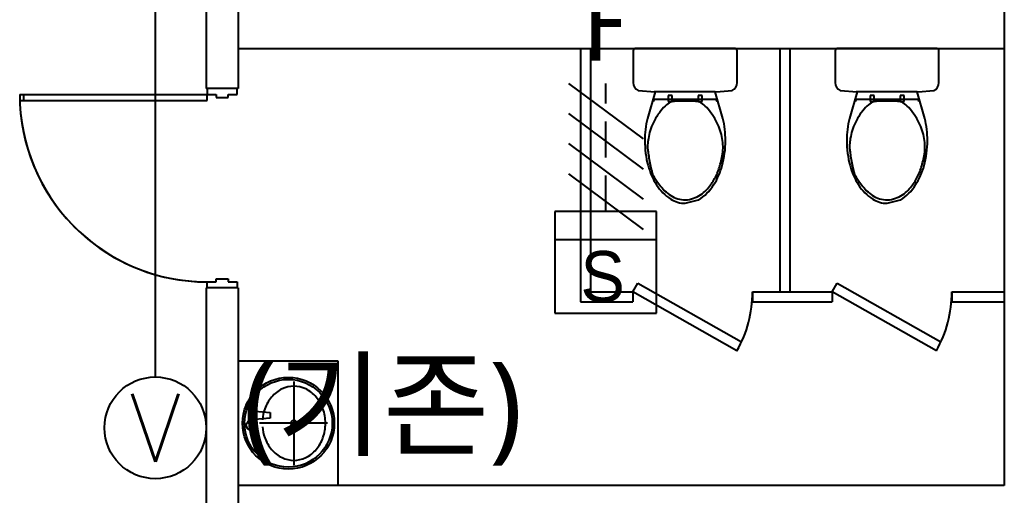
# Model space of a CAD drawing. Header units: millimetres. Extents: x 1710 to 94914, y 1329 to 63037.
# Drawn here: x 61846 to 66781, y 24604 to 26989 of the extents above; entities that cross this region are included whole.
import ezdxf
from ezdxf.enums import TextEntityAlignment as Align

# ---------------------------------------------------------------- set-up
doc = ezdxf.new("R2010")
doc.units = ezdxf.units.MM
doc.header["$LTSCALE"] = 120
doc.linetypes.add('HIDDENX2', pattern=[0.75, 0.5, -0.25])
for name, color, linetype in [('ARCH', 9, 'Continuous'), ('DET', 2, 'Continuous'), ('DET-S', 2, 'Continuous'), ('fire', 2, 'Continuous'), ('fire-l', 4, 'Continuous'), ('STROBE', 1, 'Continuous'), ('strobe-l', 4, 'Continuous')]:
    doc.layers.add(name, color=color, linetype=linetype)
doc.styles.add('ghs', font='')
doc.styles.get("Standard").update_dxf_attribs({"font": 'SIMPLEX.shx'})
doc.styles.add('SUKWOO', font='malgun.ttf')
doc.styles.add('돋움', font='')
doc.styles.get('ghs').set_extended_font_data('Dotum')
doc.styles.get('돋움').set_extended_font_data('DotumChe')

# ---------------------------------------------------------------- blocks, each defined once
blk = doc.blocks.new('e-01')
at = {"layer": 'DET'}
for p, q in [((1.5, 1.5), (-1.5, 1.5)), ((-1.5, 1.5), (-1.5, -1.5)), ((1.5, -1.5), (1.5, 1.5)), ((1.5, 0.66), (-1.5, 0.66))]:
    blk.add_line(p, q, dxfattribs=at)
at = {"layer": 'DET-S'}
blk.add_line((-1.5, -1.5), (1.5, -1.5), dxfattribs=at)
at = {"layer": 'DET', "color": 1, "style": 'ghs'}
blk.add_text('S', height=1.5, dxfattribs=at).set_placement((-0.745, -1.172))
blk = doc.blocks.new('01')
at = {"layer": 'fire'}
for p, q in [((-0.079, 1.25), (-1.937, -1.25)), ((0.929, 1.25), (-0.929, -1.25)), ((1.937, 1.25), (0.079, -1.25)), ((2.944, 1.25), (1.087, -1.25))]:
    blk.add_line(p, q, dxfattribs=at)
blk = doc.blocks.new('e-07')
at = {"layer": 'fire'}
blk.add_circle((0, 1.5), 1.5, dxfattribs=at)
at = {"layer": 'STROBE'}
blk.add_line((0, 3), (0, 2.99), dxfattribs=at)
at = {"layer": 'fire', "color": 1}
blk.add_text('V', height=2, dxfattribs=at).set_placement((0, 1.5), align=Align.MIDDLE)

msp = doc.modelspace()

# ---------------------------------------------------------------- linework, layer by layer
at = {"layer": 'ARCH', "color": 9}
for p, q in [((66781.3, 28694.2, 0), (66781.3, 24654.2, 0)), ((62781.3, 27934.2, 0), (62781.3, 26644.2, 0)), ((62941.3, 27934.2, 0), (62941.3, 26644.2, 0)), ((62941.3, 26844.2, 0), (66781.3, 26844.2, 0)), ((64657, 26844.2, 0), (64657, 25574.2, 0)), ((64707, 26844.2, 0), (64707, 25624.2, 0)), ((64921.7, 26834.2, 0), (64921.7, 26674.2, 0)), ((65431.7, 26844.2, 0), (64931.7, 26844.2, 0)), ((65441.7, 26674.2, 0), (65441.7, 26834.2, 0)), ((65656.3, 26844.2, 0), (65656.3, 25624.2, 0)), ((65706.3, 26844.2, 0), (65706.3, 25624.2, 0)), ((65933.8, 26834.2, 0), (65933.8, 26674.2, 0)), ((66443.8, 26844.2, 0), (65943.8, 26844.2, 0)), ((66453.8, 26674.2, 0), (66453.8, 26834.2, 0)), ((61846.3, 26614.2, 0), (62786.3, 26614.2, 0)), ((61846.3, 26614.2, 0), (62786.3, 26614.2, 0)), ((61866.3, 26584.2, 0), (61866.3, 26614.2, 0)), ((61866.3, 26584.2, 0), (61866.3, 26614.2, 0)), ((62941.3, 26644.2, 0), (62781.3, 26644.2, 0)), ((62936.3, 26644.2, 0), (62786.3, 26644.2, 0)), ((62786.3, 26644.2, 0), (62786.3, 26614.2, 0)), ((62936.3, 26644.2, 0), (62786.3, 26644.2, 0)), ((62786.3, 26644.2, 0), (62786.3, 26614.2, 0)), ((62786.3, 26584.2, 0), (62786.3, 26614.2, 0)), ((62786.3, 26614.2, 0), (62831.3, 26614.2, 0)), ((62786.3, 26614.2, 0), (62831.3, 26614.2, 0)), ((62831.3, 26614.2, 0), (62831.3, 26599.2, 0)), ((62831.3, 26614.2, 0), (62831.3, 26599.2, 0)), ((62891.3, 26599.2, 0), (62891.3, 26614.2, 0)), ((62891.3, 26614.2, 0), (62936.3, 26614.2, 0)), ((62891.3, 26599.2, 0), (62891.3, 26614.2, 0)), ((62891.3, 26614.2, 0), (62936.3, 26614.2, 0)), ((62936.3, 26614.2, 0), (62936.3, 26644.2, 0)), ((62936.3, 26614.2, 0), (62936.3, 26644.2, 0)), ((64946.7, 26634.2, 0), (65031.4, 26626.8, 0)), ((65031.4, 26626.8, 0), (64992.4, 26494.6, 0)), ((65331.9, 26626.8, 0), (65026.5, 26627.2, 0)), ((65026.5, 26627.2, 0), (65031.4, 26626.8, 0)), ((65116.7, 26609.2, 0), (65096.7, 26609.2, 0)), ((65096.7, 26609.2, 0), (65096.7, 26579.2, 0)), ((65116.7, 26579.2, 0), (65116.7, 26609.2, 0)), ((65266.7, 26609.2, 0), (65246.7, 26609.2, 0)), ((65246.7, 26609.2, 0), (65246.7, 26579.2, 0)), ((65266.7, 26579.2, 0), (65266.7, 26609.2, 0)), ((65331.9, 26626.8, 0), (65336.8, 26627.2, 0)), ((65370.9, 26494.5, 0), (65331.9, 26626.8, 0)), ((65336.8, 26627.2, 0), (65416.7, 26634.2, 0)), ((65958.8, 26634.2, 0), (66043.6, 26626.8, 0)), ((66043.6, 26626.8, 0), (66004.6, 26494.6, 0)), ((66344.1, 26626.8, 0), (66038.7, 26627.2, 0)), ((66038.7, 26627.2, 0), (66043.6, 26626.8, 0)), ((66128.8, 26609.2, 0), (66108.8, 26609.2, 0)), ((66108.8, 26609.2, 0), (66108.8, 26579.2, 0)), ((66128.8, 26579.2, 0), (66128.8, 26609.2, 0)), ((66278.8, 26609.2, 0), (66258.8, 26609.2, 0)), ((66258.8, 26609.2, 0), (66258.8, 26579.2, 0)), ((66278.8, 26579.2, 0), (66278.8, 26609.2, 0)), ((66344.1, 26626.8, 0), (66349, 26627.2, 0)), ((66383.1, 26494.5, 0), (66344.1, 26626.8, 0)), ((66349, 26627.2, 0), (66428.8, 26634.2, 0)), ((61846.3, 26584.2, 0), (62786.3, 26584.2, 0)), ((61846.3, 26584.2, 0), (62786.3, 26584.2, 0)), ((62831.3, 26599.2, 0), (62891.3, 26599.2, 0)), ((62831.3, 26599.2, 0), (62891.3, 26599.2, 0)), ((65331.7, 26589.2, 0), (65031.7, 26589.2, 0)), ((65080.8, 26556.2, 0), (65073.6, 26549, 0)), ((65087.9, 26562.6, 0), (65080.8, 26556.2, 0)), ((65094.8, 26567.9, 0), (65087.9, 26562.6, 0)), ((65101.4, 26572, 0), (65094.8, 26567.9, 0)), ((65096.7, 26579.2, 0), (65116.7, 26579.2, 0)), ((65107.9, 26575.2, 0), (65101.4, 26572, 0)), ((65114.3, 26577.4, 0), (65107.9, 26575.2, 0)), ((65120.7, 26578.9, 0), (65114.3, 26577.4, 0)), ((65127.2, 26579.8, 0), (65120.7, 26578.9, 0)), ((65133.9, 26580.3, 0), (65127.2, 26579.8, 0)), ((65140.9, 26580.5, 0), (65133.9, 26580.3, 0)), ((65148.3, 26580.5, 0), (65140.9, 26580.5, 0)), ((65156.1, 26580.5, 0), (65148.3, 26580.5, 0)), ((65164.4, 26580.5, 0), (65156.1, 26580.5, 0)), ((65172.9, 26580.5, 0), (65164.4, 26580.5, 0)), ((65181.5, 26580.5, 0), (65172.9, 26580.5, 0)), ((65190.1, 26580.5, 0), (65181.5, 26580.5, 0)), ((65198.6, 26580.5, 0), (65190.1, 26580.5, 0)), ((65206.8, 26580.5, 0), (65198.6, 26580.5, 0)), ((65214.7, 26580.5, 0), (65206.8, 26580.5, 0)), ((65222.2, 26580.5, 0), (65214.7, 26580.5, 0)), ((65229.2, 26580.3, 0), (65222.2, 26580.5, 0)), ((65236, 26579.8, 0), (65229.2, 26580.3, 0)), ((65242.5, 26578.9, 0), (65236, 26579.8, 0)), ((65249, 26577.4, 0), (65242.5, 26578.9, 0)), ((65246.7, 26579.2, 0), (65266.7, 26579.2, 0)), ((65255.4, 26575.2, 0), (65249, 26577.4, 0)), ((65261.9, 26572, 0), (65255.4, 26575.2, 0)), ((65268.6, 26567.9, 0), (65261.9, 26572, 0)), ((65275.5, 26562.6, 0), (65268.6, 26567.9, 0)), ((65282.6, 26556.2, 0), (65275.5, 26562.6, 0)), ((65289.8, 26549, 0), (65282.6, 26556.2, 0)), ((66343.8, 26589.2, 0), (66043.8, 26589.2, 0)), ((66093, 26556.2, 0), (66085.8, 26549, 0)), ((66100.1, 26562.6, 0), (66093, 26556.2, 0)), ((66107, 26567.9, 0), (66100.1, 26562.6, 0)), ((66113.6, 26572, 0), (66107, 26567.9, 0)), ((66108.8, 26579.2, 0), (66128.8, 26579.2, 0)), ((66120.1, 26575.2, 0), (66113.6, 26572, 0)), ((66126.5, 26577.4, 0), (66120.1, 26575.2, 0)), ((66132.9, 26578.9, 0), (66126.5, 26577.4, 0)), ((66139.3, 26579.8, 0), (66132.9, 26578.9, 0)), ((66146.1, 26580.3, 0), (66139.3, 26579.8, 0)), ((66153.1, 26580.5, 0), (66146.1, 26580.3, 0)), ((66160.5, 26580.5, 0), (66153.1, 26580.5, 0)), ((66168.3, 26580.5, 0), (66160.5, 26580.5, 0)), ((66176.6, 26580.5, 0), (66168.3, 26580.5, 0)), ((66185, 26580.5, 0), (66176.6, 26580.5, 0)), ((66193.7, 26580.5, 0), (66185, 26580.5, 0)), ((66202.3, 26580.5, 0), (66193.7, 26580.5, 0)), ((66210.8, 26580.5, 0), (66202.3, 26580.5, 0)), ((66219, 26580.5, 0), (66210.8, 26580.5, 0)), ((66226.9, 26580.5, 0), (66219, 26580.5, 0)), ((66234.4, 26580.5, 0), (66226.9, 26580.5, 0)), ((66241.4, 26580.3, 0), (66234.4, 26580.5, 0)), ((66248.2, 26579.8, 0), (66241.4, 26580.3, 0)), ((66254.7, 26578.9, 0), (66248.2, 26579.8, 0)), ((66261.2, 26577.4, 0), (66254.7, 26578.9, 0)), ((66258.8, 26579.2, 0), (66278.8, 26579.2, 0)), ((66267.6, 26575.2, 0), (66261.2, 26577.4, 0)), ((66274.1, 26572, 0), (66267.6, 26575.2, 0)), ((66280.8, 26567.9, 0), (66274.1, 26572, 0)), ((66287.7, 26562.6, 0), (66280.8, 26567.9, 0)), ((66294.8, 26556.2, 0), (66287.7, 26562.6, 0)), ((66302, 26549, 0), (66294.8, 26556.2, 0)), ((65039.3, 26503.7, 0), (65033.3, 26493.8, 0)), ((65045.6, 26513.5, 0), (65039.3, 26503.7, 0)), ((65052.4, 26523.1, 0), (65045.6, 26513.5, 0)), ((65059.3, 26532.3, 0), (65052.4, 26523.1, 0)), ((65066.4, 26540.9, 0), (65059.3, 26532.3, 0)), ((65073.6, 26549, 0), (65066.4, 26540.9, 0)), ((65297, 26540.9, 0), (65289.8, 26549, 0)), ((65304.2, 26532.3, 0), (65297, 26540.9, 0)), ((65311.1, 26523.1, 0), (65304.2, 26532.3, 0)), ((65317.9, 26513.5, 0), (65311.1, 26523.1, 0)), ((65324.2, 26503.7, 0), (65317.9, 26513.5, 0)), ((65330.2, 26493.8, 0), (65324.2, 26503.7, 0)), ((66051.4, 26503.7, 0), (66045.5, 26493.8, 0)), ((66057.8, 26513.5, 0), (66051.4, 26503.7, 0)), ((66064.5, 26523.1, 0), (66057.8, 26513.5, 0)), ((66071.5, 26532.3, 0), (66064.5, 26523.1, 0)), ((66078.6, 26540.9, 0), (66071.5, 26532.3, 0)), ((66085.8, 26549, 0), (66078.6, 26540.9, 0)), ((66309.2, 26540.9, 0), (66302, 26549, 0)), ((66316.4, 26532.3, 0), (66309.2, 26540.9, 0)), ((66323.3, 26523.1, 0), (66316.4, 26532.3, 0)), ((66330.1, 26513.5, 0), (66323.3, 26523.1, 0)), ((66336.4, 26503.7, 0), (66330.1, 26513.5, 0)), ((66342.4, 26493.8, 0), (66336.4, 26503.7, 0)), ((65013.7, 26453.5, 0), (65009.9, 26443.3, 0)), ((65017.9, 26463.6, 0), (65013.7, 26453.5, 0)), ((65022.6, 26473.7, 0), (65017.9, 26463.6, 0)), ((65027.7, 26483.8, 0), (65022.6, 26473.7, 0)), ((65033.3, 26493.8, 0), (65027.7, 26483.8, 0)), ((65335.8, 26483.8, 0), (65330.2, 26493.8, 0)), ((65340.9, 26473.8, 0), (65335.8, 26483.8, 0)), ((65345.6, 26463.7, 0), (65340.9, 26473.8, 0)), ((65350, 26453.5, 0), (65345.6, 26463.7, 0)), ((65353.9, 26443.4, 0), (65350, 26453.5, 0)), ((66025.9, 26453.5, 0), (66022.1, 26443.3, 0)), ((66030.1, 26463.6, 0), (66025.9, 26453.5, 0)), ((66034.8, 26473.7, 0), (66030.1, 26463.6, 0)), ((66039.9, 26483.8, 0), (66034.8, 26473.7, 0)), ((66045.5, 26493.8, 0), (66039.9, 26483.8, 0)), ((66348, 26483.8, 0), (66342.4, 26493.8, 0)), ((66353.1, 26473.8, 0), (66348, 26483.8, 0)), ((66357.8, 26463.7, 0), (66353.1, 26473.8, 0)), ((66362.2, 26453.5, 0), (66357.8, 26463.7, 0)), ((66366.1, 26443.4, 0), (66362.2, 26453.5, 0)), ((64999.1, 26403.3, 0), (64997.4, 26393.8, 0)), ((65001.2, 26413.1, 0), (64999.1, 26403.3, 0)), ((65003.6, 26423.1, 0), (65001.2, 26413.1, 0)), ((65006.5, 26433.2, 0), (65003.6, 26423.1, 0)), ((65009.9, 26443.3, 0), (65006.5, 26433.2, 0)), ((65357.4, 26433.2, 0), (65353.9, 26443.4, 0)), ((65360.6, 26423.1, 0), (65357.4, 26433.2, 0)), ((65363.3, 26413, 0), (65360.6, 26423.1, 0)), ((65365.7, 26403, 0), (65363.3, 26413, 0)), ((65367.7, 26393, 0), (65365.7, 26403, 0)), ((66011.3, 26403.3, 0), (66009.6, 26393.8, 0)), ((66013.3, 26413.1, 0), (66011.3, 26403.3, 0)), ((66015.8, 26423.1, 0), (66013.3, 26413.1, 0)), ((66018.7, 26433.2, 0), (66015.8, 26423.1, 0)), ((66022.1, 26443.3, 0), (66018.7, 26433.2, 0)), ((66369.6, 26433.2, 0), (66366.1, 26443.4, 0)), ((66372.8, 26423.1, 0), (66369.6, 26433.2, 0)), ((66375.5, 26413, 0), (66372.8, 26423.1, 0)), ((66377.9, 26403, 0), (66375.5, 26413, 0)), ((66379.9, 26393, 0), (66377.9, 26403, 0)), ((64993.2, 26352.9, 0), (64993.1, 26349.7, 0)), ((64993.4, 26357.2, 0), (64993.2, 26352.9, 0)), ((64993.7, 26362.6, 0), (64993.4, 26357.2, 0)), ((64994.3, 26369.1, 0), (64993.7, 26362.6, 0)), ((64995.1, 26376.6, 0), (64994.3, 26369.1, 0)), ((64996.1, 26384.9, 0), (64995.1, 26376.6, 0)), ((64997.4, 26393.8, 0), (64996.1, 26384.9, 0)), ((65369.3, 26383.1, 0), (65367.7, 26393, 0)), ((65370.4, 26373.3, 0), (65369.3, 26383.1, 0)), ((65371.2, 26363.5, 0), (65370.4, 26373.3, 0)), ((65371.6, 26353.8, 0), (65371.2, 26363.5, 0)), ((65371.5, 26344.3, 0), (65371.6, 26353.8, 0)), ((66005.4, 26352.9, 0), (66005.3, 26349.7, 0)), ((66005.6, 26357.2, 0), (66005.4, 26352.9, 0)), ((66005.9, 26362.6, 0), (66005.6, 26357.2, 0)), ((66006.5, 26369.1, 0), (66005.9, 26362.6, 0)), ((66007.3, 26376.6, 0), (66006.5, 26369.1, 0)), ((66008.3, 26384.9, 0), (66007.3, 26376.6, 0)), ((66009.6, 26393.8, 0), (66008.3, 26384.9, 0)), ((66381.5, 26383.1, 0), (66379.9, 26393, 0)), ((66382.6, 26373.3, 0), (66381.5, 26383.1, 0)), ((66383.4, 26363.5, 0), (66382.6, 26373.3, 0)), ((66383.7, 26353.8, 0), (66383.4, 26363.5, 0)), ((66383.7, 26344.3, 0), (66383.7, 26353.8, 0)), ((64993.1, 26349.7, 0), (64993.2, 26347, 0)), ((64993.2, 26347, 0), (64993.4, 26344.7, 0)), ((64993.4, 26344.7, 0), (64993.7, 26342.4, 0)), ((64993.7, 26342.4, 0), (64994.2, 26339.7, 0)), ((64994.2, 26339.7, 0), (64994.7, 26336.5, 0)), ((64994.7, 26336.5, 0), (64995.4, 26332.2, 0)), ((64995.4, 26332.2, 0), (64996.1, 26326.8, 0)), ((64996.1, 26326.8, 0), (64997, 26320.4, 0)), ((64997, 26320.4, 0), (64998, 26313.1, 0)), ((64998, 26313.1, 0), (64999.1, 26305.1, 0)), ((64999.1, 26305.1, 0), (65000.2, 26296.7, 0)), ((65365.8, 26298.3, 0), (65367.5, 26307.2, 0)), ((65367.5, 26307.2, 0), (65369, 26316.2, 0)), ((65369, 26316.2, 0), (65370.2, 26325.4, 0)), ((65370.2, 26325.4, 0), (65371, 26334.8, 0)), ((65371, 26334.8, 0), (65371.5, 26344.3, 0)), ((66005.3, 26349.7, 0), (66005.4, 26347, 0)), ((66005.4, 26347, 0), (66005.6, 26344.7, 0)), ((66005.6, 26344.7, 0), (66005.9, 26342.4, 0)), ((66005.9, 26342.4, 0), (66006.3, 26339.7, 0)), ((66006.3, 26339.7, 0), (66006.9, 26336.5, 0)), ((66006.9, 26336.5, 0), (66007.6, 26332.2, 0)), ((66007.6, 26332.2, 0), (66008.3, 26326.8, 0)), ((66008.3, 26326.8, 0), (66009.2, 26320.4, 0)), ((66009.2, 26320.4, 0), (66010.2, 26313.1, 0)), ((66010.2, 26313.1, 0), (66011.2, 26305.1, 0)), ((66011.2, 26305.1, 0), (66012.4, 26296.7, 0)), ((66378, 26298.3, 0), (66379.7, 26307.2, 0)), ((66379.7, 26307.2, 0), (66381.2, 26316.2, 0)), ((66381.2, 26316.2, 0), (66382.3, 26325.4, 0)), ((66382.3, 26325.4, 0), (66383.2, 26334.8, 0)), ((66383.2, 26334.8, 0), (66383.7, 26344.3, 0)), ((65000.2, 26296.7, 0), (65001.5, 26288, 0)), ((65001.5, 26288, 0), (65002.9, 26279.3, 0)), ((65002.9, 26279.3, 0), (65004.4, 26270.7, 0)), ((65004.4, 26270.7, 0), (65006, 26262.5, 0)), ((65006, 26262.5, 0), (65007.6, 26254.7, 0)), ((65007.6, 26254.7, 0), (65009.3, 26247.4, 0)), ((65353.1, 26249.1, 0), (65355.4, 26256.8, 0)), ((65355.4, 26256.8, 0), (65357.7, 26264.6, 0)), ((65357.7, 26264.6, 0), (65359.8, 26272.7, 0)), ((65359.8, 26272.7, 0), (65361.9, 26281, 0)), ((65361.9, 26281, 0), (65363.9, 26289.5, 0)), ((65363.9, 26289.5, 0), (65365.8, 26298.3, 0)), ((66012.4, 26296.7, 0), (66013.7, 26288, 0)), ((66013.7, 26288, 0), (66015.1, 26279.3, 0)), ((66015.1, 26279.3, 0), (66016.6, 26270.7, 0)), ((66016.6, 26270.7, 0), (66018.2, 26262.5, 0)), ((66018.2, 26262.5, 0), (66019.8, 26254.7, 0)), ((66019.8, 26254.7, 0), (66021.5, 26247.4, 0)), ((66365.3, 26249.1, 0), (66367.6, 26256.8, 0)), ((66367.6, 26256.8, 0), (66369.8, 26264.6, 0)), ((66369.8, 26264.6, 0), (66372, 26272.7, 0)), ((66372, 26272.7, 0), (66374.1, 26281, 0)), ((66374.1, 26281, 0), (66376.1, 26289.5, 0)), ((66376.1, 26289.5, 0), (66378, 26298.3, 0)), ((65009.3, 26247.4, 0), (65011, 26240.7, 0)), ((65011, 26240.7, 0), (65012.5, 26234.5, 0)), ((65012.5, 26234.5, 0), (65014, 26229.1, 0)), ((65014, 26229.1, 0), (65015.3, 26224.4, 0)), ((65015.3, 26224.4, 0), (65016.5, 26220.5, 0)), ((65016.5, 26220.5, 0), (65017.4, 26217.4, 0)), ((65017.4, 26217.4, 0), (65018.1, 26215, 0)), ((65018.1, 26215, 0), (65018.8, 26213, 0)), ((65018.8, 26213, 0), (65019.6, 26211.3, 0)), ((65019.6, 26211.3, 0), (65020.4, 26209.6, 0)), ((65020.4, 26209.6, 0), (65021.5, 26207.8, 0)), ((65021.5, 26207.8, 0), (65022.9, 26205.6, 0)), ((65022.9, 26205.6, 0), (65024.6, 26202.8, 0)), ((65333.1, 26199.7, 0), (65336.5, 26206.4, 0)), ((65336.5, 26206.4, 0), (65339.7, 26213.2, 0)), ((65339.7, 26213.2, 0), (65342.7, 26220.1, 0)), ((65342.7, 26220.1, 0), (65345.6, 26227.1, 0)), ((65345.6, 26227.1, 0), (65348.2, 26234.3, 0)), ((65348.2, 26234.3, 0), (65350.7, 26241.6, 0)), ((65350.7, 26241.6, 0), (65353.1, 26249.1, 0)), ((66021.5, 26247.4, 0), (66023.1, 26240.7, 0)), ((66023.1, 26240.7, 0), (66024.7, 26234.5, 0)), ((66024.7, 26234.5, 0), (66026.2, 26229.1, 0)), ((66026.2, 26229.1, 0), (66027.5, 26224.4, 0)), ((66027.5, 26224.4, 0), (66028.7, 26220.5, 0)), ((66028.7, 26220.5, 0), (66029.6, 26217.4, 0)), ((66029.6, 26217.4, 0), (66030.3, 26215, 0)), ((66030.3, 26215, 0), (66031, 26213, 0)), ((66031, 26213, 0), (66031.8, 26211.3, 0)), ((66031.8, 26211.3, 0), (66032.6, 26209.6, 0)), ((66032.6, 26209.6, 0), (66033.7, 26207.8, 0)), ((66033.7, 26207.8, 0), (66035, 26205.6, 0)), ((66035, 26205.6, 0), (66036.8, 26202.8, 0)), ((66345.3, 26199.7, 0), (66348.7, 26206.4, 0)), ((66348.7, 26206.4, 0), (66351.9, 26213.2, 0)), ((66351.9, 26213.2, 0), (66354.9, 26220.1, 0)), ((66354.9, 26220.1, 0), (66357.7, 26227.1, 0)), ((66357.7, 26227.1, 0), (66360.4, 26234.3, 0)), ((66360.4, 26234.3, 0), (66362.9, 26241.6, 0)), ((66362.9, 26241.6, 0), (66365.3, 26249.1, 0)), ((65024.6, 26202.8, 0), (65026.8, 26199.3, 0)), ((65026.8, 26199.3, 0), (65029.5, 26195, 0)), ((65029.5, 26195, 0), (65032.6, 26190.2, 0)), ((65032.6, 26190.2, 0), (65036.1, 26184.8, 0)), ((65036.1, 26184.8, 0), (65040.1, 26178.9, 0)), ((65040.1, 26178.9, 0), (65044.5, 26172.7, 0)), ((65044.5, 26172.7, 0), (65049.3, 26166.1, 0)), ((65049.3, 26166.1, 0), (65054.5, 26159.4, 0)), ((65054.5, 26159.4, 0), (65060.1, 26152.5, 0)), ((65303.5, 26153.9, 0), (65308.4, 26160.4, 0)), ((65308.4, 26160.4, 0), (65313, 26167, 0)), ((65313, 26167, 0), (65317.4, 26173.5, 0)), ((65317.4, 26173.5, 0), (65321.7, 26180, 0)), ((65321.7, 26180, 0), (65325.7, 26186.5, 0)), ((65325.7, 26186.5, 0), (65329.5, 26193.1, 0)), ((65329.5, 26193.1, 0), (65333.1, 26199.7, 0)), ((66036.8, 26202.8, 0), (66039, 26199.3, 0)), ((66039, 26199.3, 0), (66041.7, 26195, 0)), ((66041.7, 26195, 0), (66044.8, 26190.2, 0)), ((66044.8, 26190.2, 0), (66048.3, 26184.8, 0)), ((66048.3, 26184.8, 0), (66052.3, 26178.9, 0)), ((66052.3, 26178.9, 0), (66056.7, 26172.7, 0)), ((66056.7, 26172.7, 0), (66061.5, 26166.1, 0)), ((66061.5, 26166.1, 0), (66066.7, 26159.4, 0)), ((66066.7, 26159.4, 0), (66072.3, 26152.5, 0)), ((66315.7, 26153.9, 0), (66320.5, 26160.4, 0)), ((66320.5, 26160.4, 0), (66325.2, 26167, 0)), ((66325.2, 26167, 0), (66329.6, 26173.5, 0)), ((66329.6, 26173.5, 0), (66333.9, 26180, 0)), ((66333.9, 26180, 0), (66337.9, 26186.5, 0)), ((66337.9, 26186.5, 0), (66341.7, 26193.1, 0)), ((66341.7, 26193.1, 0), (66345.3, 26199.7, 0)), ((65060.1, 26152.5, 0), (65066, 26145.6, 0)), ((65066, 26145.6, 0), (65072.3, 26138.7, 0)), ((65072.3, 26138.7, 0), (65079, 26131.9, 0)), ((65079, 26131.9, 0), (65086, 26125.3, 0)), ((65086, 26125.3, 0), (65093.3, 26119, 0)), ((65093.3, 26119, 0), (65101.1, 26113, 0)), ((65101.1, 26113, 0), (65109.1, 26107.5, 0)), ((65109.1, 26107.5, 0), (65117.5, 26102.5, 0)), ((65250.9, 26106.1, 0), (65259.2, 26111.2, 0)), ((65259.2, 26111.2, 0), (65267, 26116.6, 0)), ((65267, 26116.6, 0), (65274.2, 26122.3, 0)), ((65274.2, 26122.3, 0), (65280.9, 26128.3, 0)), ((65280.9, 26128.3, 0), (65287.1, 26134.5, 0)), ((65287.1, 26134.5, 0), (65292.9, 26140.9, 0)), ((65292.9, 26140.9, 0), (65298.3, 26147.3, 0)), ((65298.3, 26147.3, 0), (65303.5, 26153.9, 0)), ((66072.3, 26152.5, 0), (66078.2, 26145.6, 0)), ((66078.2, 26145.6, 0), (66084.5, 26138.7, 0)), ((66084.5, 26138.7, 0), (66091.2, 26131.9, 0)), ((66091.2, 26131.9, 0), (66098.2, 26125.3, 0)), ((66098.2, 26125.3, 0), (66105.5, 26119, 0)), ((66105.5, 26119, 0), (66113.2, 26113, 0)), ((66113.2, 26113, 0), (66121.3, 26107.5, 0)), ((66121.3, 26107.5, 0), (66129.6, 26102.5, 0)), ((66263.1, 26106.1, 0), (66271.4, 26111.2, 0)), ((66271.4, 26111.2, 0), (66279.2, 26116.6, 0)), ((66279.2, 26116.6, 0), (66286.4, 26122.3, 0)), ((66286.4, 26122.3, 0), (66293.1, 26128.3, 0)), ((66293.1, 26128.3, 0), (66299.3, 26134.5, 0)), ((66299.3, 26134.5, 0), (66305.1, 26140.9, 0)), ((66305.1, 26140.9, 0), (66310.5, 26147.3, 0)), ((66310.5, 26147.3, 0), (66315.7, 26153.9, 0)), ((65117.5, 26102.5, 0), (65126.1, 26098.1, 0)), ((65126.1, 26098.1, 0), (65135.1, 26094.2, 0)), ((65135.1, 26094.2, 0), (65144.3, 26091.1, 0)), ((65144.3, 26091.1, 0), (65153.7, 26088.6, 0)), ((65153.7, 26088.6, 0), (65163.3, 26086.9, 0)), ((65163.3, 26086.9, 0), (65173.1, 26086, 0)), ((65173.1, 26086, 0), (65183.1, 26085.9, 0)), ((65181.7, 26068.6, 0), (65249.1, 26085.2, 0)), ((65183.1, 26085.9, 0), (65193.1, 26086.7, 0)), ((65193.1, 26086.7, 0), (65203.2, 26088.2, 0)), ((65203.2, 26088.2, 0), (65213.2, 26090.6, 0)), ((65213.2, 26090.6, 0), (65223.1, 26093.6, 0)), ((65223.1, 26093.6, 0), (65232.7, 26097.2, 0)), ((65232.7, 26097.2, 0), (65242, 26101.4, 0)), ((65242, 26101.4, 0), (65250.9, 26106.1, 0)), ((66129.6, 26102.5, 0), (66138.3, 26098.1, 0)), ((66138.3, 26098.1, 0), (66147.3, 26094.2, 0)), ((66147.3, 26094.2, 0), (66156.5, 26091.1, 0)), ((66156.5, 26091.1, 0), (66165.9, 26088.6, 0)), ((66165.9, 26088.6, 0), (66175.5, 26086.9, 0)), ((66175.5, 26086.9, 0), (66185.3, 26086, 0)), ((66185.3, 26086, 0), (66195.2, 26085.9, 0)), ((66193.8, 26068.6, 0), (66261.3, 26085.2, 0)), ((66195.2, 26085.9, 0), (66205.3, 26086.7, 0)), ((66205.3, 26086.7, 0), (66215.4, 26088.2, 0)), ((66215.4, 26088.2, 0), (66225.4, 26090.6, 0)), ((66225.4, 26090.6, 0), (66235.3, 26093.6, 0)), ((66235.3, 26093.6, 0), (66244.9, 26097.2, 0)), ((66244.9, 26097.2, 0), (66254.2, 26101.4, 0)), ((66254.2, 26101.4, 0), (66263.1, 26106.1, 0)), ((62786.3, 25644.2, 0), (62786.3, 25674.2, 0)), ((62786.3, 25674.2, 0), (62831.3, 25674.2, 0)), ((62786.3, 25644.2, 0), (62786.3, 25674.2, 0)), ((62786.3, 25674.2, 0), (62831.3, 25674.2, 0)), ((62831.3, 25674.2, 0), (62831.3, 25689.2, 0)), ((62831.3, 25689.2, 0), (62891.3, 25689.2, 0)), ((62831.3, 25674.2, 0), (62831.3, 25689.2, 0)), ((62831.3, 25689.2, 0), (62891.3, 25689.2, 0)), ((62891.3, 25689.2, 0), (62891.3, 25674.2, 0)), ((62891.3, 25689.2, 0), (62891.3, 25674.2, 0)), ((62891.3, 25674.2, 0), (62936.3, 25674.2, 0)), ((62891.3, 25674.2, 0), (62936.3, 25674.2, 0)), ((62936.3, 25674.2, 0), (62936.3, 25644.2, 0)), ((62936.3, 25674.2, 0), (62936.3, 25644.2, 0)), ((64919.1, 25624.2, 0), (64943.7, 25667.7, 0)), ((64943.7, 25667.7, 0), (65464.3, 25373.5, 0)), ((65918.5, 25624.2, 0), (65943.1, 25667.7, 0)), ((65943.1, 25667.7, 0), (66463.6, 25373.5, 0)), ((62781.3, 25644.2, 0), (62781.3, 21444.2, 0)), ((62941.3, 25644.2, 0), (62781.3, 25644.2, 0)), ((62936.3, 25644.2, 0), (62786.3, 25644.2, 0)), ((62936.3, 25644.2, 0), (62786.3, 25644.2, 0)), ((62941.3, 25644.2, 0), (62941.3, 24554.2, 0)), ((64707, 25624.2, 0), (64919.1, 25624.2, 0)), ((64919.1, 25624.2, 0), (64919.1, 25574.2, 0)), ((65441.5, 25329, 0), (64919.1, 25624.2, 0)), ((65519.1, 25624.2, 0), (65519.1, 25574.2, 0)), ((65519.1, 25624.2, 0), (65706.3, 25624.2, 0)), ((65706.3, 25624.2, 0), (65918.5, 25624.2, 0)), ((65918.5, 25624.2, 0), (65918.5, 25574.2, 0)), ((66440.8, 25329, 0), (65918.5, 25624.2, 0)), ((66518.5, 25624.2, 0), (66518.5, 25574.2, 0)), ((66518.5, 25624.2, 0), (66781.3, 25624.2, 0)), ((64657, 25574.2, 0), (64919.1, 25574.2, 0)), ((65519.1, 25574.2, 0), (65918.5, 25574.2, 0)), ((66518.5, 25574.2, 0), (66781.3, 25574.2, 0)), ((62941.3, 25279.2, 0), (63441.3, 25279.2, 0)), ((63441.3, 25279.2, 0), (63441.3, 24654.2, 0)), ((63220.6, 25175.6, 0), (63220.6, 24755.6, 0)), ((62993.1, 25034.9, 0), (62993.1, 24976.3, 0)), ((63021.1, 25034.9, 0), (63021.1, 25031.8, 0)), ((63025.7, 25026.8, 0), (63102.1, 25019.6, 0)), ((63029.1, 25005.6, 0), (63009.1, 25005.6, 0)), ((63021.1, 24979.4, 0), (63021.1, 24976.3, 0)), ((63102.1, 24991.6, 0), (63025.7, 24984.4, 0)), ((63102.1, 25019.6, 0), (63102.1, 24991.6, 0)), ((63389.1, 24965.6, 0), (63049.1, 24965.6, 0)), ((63424.6, 24965.6, 0), (63409.1, 24965.6, 0)), ((63220.6, 24775.6, 0), (63220.6, 24754.6, 0)), ((66781.3, 24654.2, 0), (62941.3, 24654.2, 0))]:
    msp.add_line(p, q, dxfattribs=at)
for centre, radius in [((63193.1, 24965.6, 0), 230), ((63193.1, 24965.6, 0), 220), ((63007.1, 25055.6, 0), 25), ((63007.1, 24955.6, 0), 25), ((63007.1, 25005.6, 0), 8), ((63220.6, 24965.6, 0), 15)]:
    msp.add_circle(centre, radius, dxfattribs=at)
for centre, radius, start, end in [((64931.7, 26834.2, 0), 10, 90, 180), ((65431.7, 26834.2, 0), 10, 0, 90), ((65943.8, 26834.2, 0), 10, 90, 180), ((66443.8, 26834.2, 0), 10, 0, 90), ((64966.2, 26674.2, 0), 44.5, 180, 244.0108), ((65397.2, 26674.2, 0), 44.5, 295.9892, 0), ((65978.3, 26674.2, 0), 44.5, 180, 244.0108), ((66409.3, 26674.2, 0), 44.5, 295.9892, 0), ((62786.3, 26614.2, 0), 940, 180, 268.1729), ((62786.3, 26614.2, 0), 940, 180, 270), ((65033.5, 26577.4, 0), 11.9, 98.7037, 171.2963), ((65329.8, 26577.4, 0), 11.9, 8.7037, 81.2963), ((66045.6, 26577.4, 0), 11.9, 98.7037, 171.2963), ((66342, 26577.4, 0), 11.9, 8.7037, 81.2963), ((65467.4, 26383.1, 0), 487.9, 166.7952, 180), ((64895.9, 26383.1, 0), 487.9, 0, 13.1967), ((66479.6, 26383.1, 0), 487.9, 166.7952, 180), ((65908.1, 26383.1, 0), 487.9, 0, 13.1967), ((65467.4, 26383.1, 0), 487.9, 180, 194.9038), ((64895.9, 26383.1, 0), 487.9, 345.0962, 0), ((66479.6, 26383.1, 0), 487.9, 180, 194.9038), ((65908.1, 26383.1, 0), 487.9, 345.0962, 0), ((65326.6, 26345.7, 0), 342.1, 194.9038, 212.7225), ((65036.7, 26345.7, 0), 342.1, 327.2775, 345.0962), ((66338.8, 26345.7, 0), 342.1, 194.9038, 212.7225), ((66048.9, 26345.7, 0), 342.1, 327.2775, 345.0962), ((65237.6, 26288.5, 0), 236.4, 212.7225, 237.1922), ((65112.6, 26296.9, 0), 252, 302.8078, 327.2775), ((66249.8, 26288.5, 0), 236.4, 212.7225, 237.1922), ((66124.8, 26296.9, 0), 252, 302.8078, 327.2775), ((65181.7, 26201.7, 0), 133.1, 237.1922, 270), ((66193.8, 26201.7, 0), 133.1, 237.1922, 270), ((64919.1, 25624.2, 0), 600, 330.5241, 0), ((65918.5, 25624.2, 0), 600, 330.5241, 0), ((63232.7, 24992, 0), 162.4, 115.9947, 139.6534), ((63220.6, 25016.7, 0), 134.9, 90, 115.9947), ((63220.6, 25016.7, 0), 134.9, 64.0053, 90), ((63208.6, 24992, 0), 162.4, 40.3466, 64.0053), ((63251.5, 24976, 0), 187.1, 139.6534, 160.6151), ((63189.8, 24976, 0), 187.1, 19.3849, 40.3466), ((63026.1, 25031.8, 0), 5, 180, 264.6091), ((63281, 24965.6, 0), 218.4, 160.6151, 175.3623), ((63160.2, 24965.6, 0), 218.4, 0, 19.3849), ((63026.1, 24979.4, 0), 5, 95.3909, 180), ((63281, 24965.6, 0), 218.4, 184.6377, 199.3849), ((63160.2, 24965.6, 0), 218.4, 340.6151, 0), ((63251.5, 24955.2, 0), 187.1, 199.3849, 220.3466), ((63189.8, 24955.2, 0), 187.1, 319.6534, 340.6151), ((63232.7, 24939.2, 0), 162.4, 220.3466, 244.0053), ((63208.6, 24939.2, 0), 162.4, 295.9947, 319.6534), ((63220.6, 24914.5, 0), 134.9, 244.0053, 270), ((63220.6, 24914.5, 0), 134.9, 270, 295.9947)]:
    msp.add_arc(centre, radius, start, end, dxfattribs=at)
at = {"layer": 'fire-l', "linetype": 'HIDDENX2', "ltscale": 3}
msp.add_line((64783.7, 26028.3, 0), (64783.7, 26670.2, 0), dxfattribs=at)
at = {"layer": 'strobe-l'}
msp.add_line((62526.3, 25196, 0), (62526.3, 27930.9, 0), dxfattribs=at)

# ---------------------------------------------------------------- block references
at = {"layer": 'fire-l', "linetype": 'HIDDENX2', "ltscale": 2, "xscale": 150, "yscale": 150, "zscale": 150, "rotation": 90}
msp.add_blockref('01', (64783.7, 26228.4, 0), dxfattribs=at)
at = {"layer": 'fire-l', "xscale": 170, "yscale": 170, "zscale": 170}
for name, p in [('e-01', (64783.7, 25773.3, 0)), ('e-07', (62526.3, 24687.7, 0))]:
    msp.add_blockref(name, p, dxfattribs=at)

# ---------------------------------------------------------------- texts
at = {"layer": 'fire', "linetype": 'HIDDENX2', "ltscale": 2, "style": '돋움'}
msp.add_text('F', height=375, dxfattribs=at).set_placement((64783.7, 26972.1, 0), align=Align.MIDDLE)
at = {"layer": 'fire', "color": 2, "style": 'SUKWOO'}
msp.add_text('(기존)', height=425, dxfattribs=at).set_placement((63666.4, 25039.7, 0), align=Align.MIDDLE)

doc.saveas('drawing.dxf')
